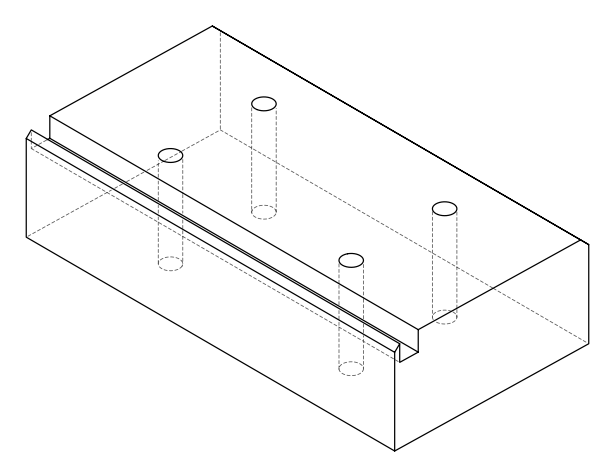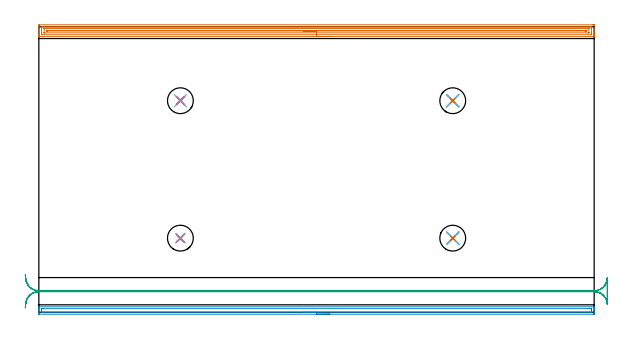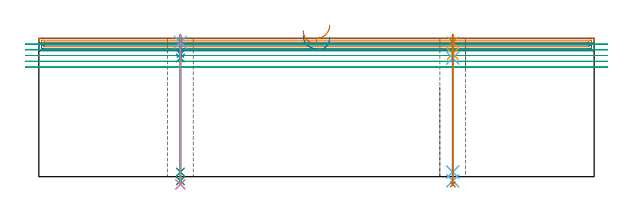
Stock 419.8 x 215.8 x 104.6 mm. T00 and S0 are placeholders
(PLAN: 19 operations, 14 tool changes, 34.2 min)
(1 AREA_MILL | FG_CHAMFER_SURFACE | UGT0205_001 | 13.6 min | 16627 mm3)
(2 AREA_MILL_1 | FG_CHAMFER_SURFACE_1 | UGT0205_001 | 6.91 min | 18154 mm3)
(3 MILL_RECTANGULAR_SLOT | SLOT_RECTANGULAR | UGT0201_104 | Follow Part, ap 5, ae 75% | 9.33 min | 184785 mm3)
(4 SPOT_DRILL | STEP1HOLE | NXT0321_9005460120000 | 0.05 min | 183 mm3)
(5 SPOT_DRILL_1 | STEP1HOLE_1 | NXT0321_9005460120000 | 0.05 min | 183 mm3)
(6 SPOT_DRILL_2 | STEP1HOLE_2 | NXT0321_9005460120000 | 0.05 min | 182 mm3)
(7 SPOT_DRILL_3 | STEP1HOLE_3 | NXT0321_9005460120000 | 0.05 min | 182 mm3)
(8 DRILL_BLIND_HOLE_INTO_CENTER | STEP1HOLE | UGT0301_198 | 0.06 min | 398 mm3)
(9 GUN_DRILL_THROUGH_HOLE | STEP1HOLE | UGT0307_003 | 0.52 min | 3587 mm3)
(10 SPADE_DRILL_TO_ENLARGE_THROUGH_HOLE | STEP1HOLE | UGT0306_010 | 0.45 min | 27024 mm3)
(11 DRILL_BLIND_HOLE_INTO_CENTER_1 | STEP1HOLE_1 | UGT0301_198 | 0.06 min | 398 mm3)
(12 GUN_DRILL_THROUGH_HOLE_1 | STEP1HOLE_1 | UGT0307_003 | 0.52 min | 3588 mm3)
(13 SPADE_DRILL_TO_ENLARGE_THROUGH_HOLE_1 | STEP1HOLE_1 | UGT0306_010 | 0.45 min | 27016 mm3)
(14 DRILL_BLIND_HOLE_INTO_CENTER_2 | STEP1HOLE_2 | UGT0301_198 | 0.06 min | 403 mm3)
(15 GUN_DRILL_THROUGH_HOLE_2 | STEP1HOLE_2 | UGT0307_003 | 0.52 min | 3587 mm3)
(16 SPADE_DRILL_TO_ENLARGE_THROUGH_HOLE_2 | STEP1HOLE_2 | UGT0306_010 | 0.45 min | 27023 mm3)
(17 DRILL_BLIND_HOLE_INTO_CENTER_3 | STEP1HOLE_3 | UGT0301_198 | 0.06 min | 396 mm3)
(18 GUN_DRILL_THROUGH_HOLE_3 | STEP1HOLE_3 | UGT0307_003 | 0.52 min | 3593 mm3)
(19 SPADE_DRILL_TO_ENLARGE_THROUGH_HOLE_3 | STEP1HOLE_3 | UGT0306_010 | 0.45 min | 27020 mm3)
(TOOL UGT0205_001 | Chamfer Mill 20 x 3 x 45 deg. | D20 FL50 Z2)
(TOOL UGT0201_104 | End Mill 20 mm | D20 FL22 Z2)
(TOOL NXT0321_9005460120000 | NC Spot Drill, 142deg, 12mm, Carbide, Uncoated | D12 PA142 FL30 Z2)
(TOOL UGT0301_198 | Twist Drill 7.9 mm | D7.9 PA118 FL73 Z2)
(TOOL UGT0307_003 | Gun Drill 7 mm | D7 PA130 FL24 Z1)
(TOOL UGT0306_010 | Spade Drill 19.5mm | D19.5 PA132 FL10 Z2)
(OP 1 AREA_MILL)
G17 G21 G94 G90
T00 M6
G54
G17 G0 G90 X219.9 Y208.4 S1061 M3
G43 Z114.6 H0
G94 G1 X219.862 Z113.728 F250.
X219.748 Z112.864
X219.559 Z112.012
X219.297 Z111.18
X218.963 Z110.374
X218.56 Z109.6
X218.092 Z108.864
X217.56 Z108.172
X216.971 Z107.529
X216.328 Z106.94
X215.636 Z106.408
X214.9 Z105.94
X214.126 Z105.537
X213.32 Z105.203
X212.488 Z104.941
X211.636 Z104.752
X210.772 Z104.638
X209.9 Z104.6
X0.184
X0.007 Y208.403 Z104.588
X0. Y208.414 Z104.577
Y208.792 Z104.208
Y209.031 Z103.969
Y209.759 Z103.236
Y211.006 Z101.991
Y212.408 Z100.587
Y216.565 Z96.433
X0.003 Y216.824 Z96.173
X0.009 Y217.292 Z95.706
X0.155 Y217.295 Z95.703
X0.631 Y217.3 Z95.7
X418.687
X419.169 Y217.299 Z95.701
X419.645 Y217.295 Z95.703
X419.791 Y217.292 Z95.706
X419.8 Y216.824 Z96.173
Y211.525 Z101.47
Y210.123 Z102.873
Y209.759 Z103.236
Y209.031 Z103.969
Y208.792 Z104.208
X419.793 Y208.413 Z104.578
X419.791 Y208.403 Z104.588
X419.616 Y208.4 Z104.6
X209.9
Y209.814 Z103.186
X2.363 Y209.815 Z103.185
X2.031 Y209.821 Z103.179
X2.01 Y209.929 Z103.071
X2.003 Y210.171 Z102.829
X2.001 Y210.642 Z102.358
X2. Y211.057 Z101.943
Y214.59 Z98.41
X2.001 Y215.058 Z97.942
X2.003 Y215.47 Z97.53
X2.011 Y215.879 Z97.121
X2.42 Y215.885 Z97.115
X2.476
X417.437
X417.769 Y215.879 Z97.121
X417.79 Y215.771 Z97.229
X417.797 Y215.529 Z97.471
X417.799 Y215.058 Z97.942
X417.8 Y214.643 Z98.357
Y211.11 Z101.89
X417.799 Y210.642 Z102.358
X417.797 Y210.23 Z102.77
X417.789 Y209.821 Z103.179
X417.38 Y209.815 Z103.185
X417.324
X209.9 Y209.814 Z103.186
Y211.228 Z101.772
X4.209 Y211.229 Z101.771
X4.109 Y211.23 Z101.77
X4.03 Y211.233 Z101.767
X4.012 Y211.235 Z101.765
X4.009 Y211.261 Z101.739
X4.005 Y211.319 Z101.681
X4.001 Y211.525 Z101.475
Y214.175 Z98.825
X4.002 Y214.379 Z98.621
X4.008 Y214.449 Z98.551
X4.012 Y214.465 Z98.535
X4.022 Y214.467 Z98.533
X4.059 Y214.469 Z98.531
X4.209 Y214.471 Z98.529
X415.591
X415.691 Y214.47 Z98.53
X415.77 Y214.467 Z98.533
X415.788 Y214.465 Z98.535
X415.791 Y214.439 Z98.561
X415.795 Y214.381 Z98.619
X415.799 Y214.175 Z98.825
Y211.525 Z101.475
X415.798 Y211.321 Z101.679
X415.792 Y211.251 Z101.749
X415.788 Y211.235 Z101.765
X415.778 Y211.233 Z101.767
X415.741 Y211.231 Z101.769
X415.591 Y211.229 Z101.771
X209.9 Y211.228 Z101.772
Y212.643 Z100.357
X6.654
X6.235 Y212.646 Z100.354
X6.026 Y212.649 Z100.351
X6.009 Y212.651 Z100.349
X6.006 Y212.659 Z100.341
X6.003 Y212.685 Z100.315
X6.001 Y212.74 Z100.26
X6. Y212.85 Z100.15
X6.001 Y212.96 Z100.04
X6.003 Y213.014 Z99.986
X6.006 Y213.041 Z99.959
X6.009 Y213.049 Z99.951
X6.026 Y213.051 Z99.949
X6.236 Y213.056 Z99.944
X6.472 Y213.057 Z99.943
X6.892
X413.146
X413.565 Y213.054 Z99.946
X413.774 Y213.051 Z99.949
X413.791 Y213.049 Z99.951
X413.794 Y213.041 Z99.959
X413.797 Y213.015 Z99.986
X413.799 Y212.96 Z100.04
X413.8 Y212.85 Z100.15
X413.799 Y212.74 Z100.26
X413.797 Y212.685 Z100.315
X413.794 Y212.659 Z100.341
X413.791 Y212.651 Z100.349
X413.774 Y212.649 Z100.351
X413.563 Y212.645 Z100.355
X413.146 Y212.643 Z100.357
X412.908
X209.9
X209.028 Z100.395
X208.164 Z100.509
X207.312 Z100.698
X206.48 Z100.96
X205.674 Z101.294
X204.9 Z101.697
X204.164 Z102.166
X203.472 Z102.697
X202.829 Z103.286
X202.24 Z103.929
X201.708 Z104.622
X201.24 Z105.357
X200.837 Z106.131
X200.503 Z106.937
X200.241 Z107.769
X200.052 Z108.621
X199.938 Z109.486
X199.9 Z110.357
G0 Z114.6
M5
M2
(OP 2 AREA_MILL_1)
G17 G21 G94 G90
T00 M6
G54
G17 G0 G90 X219.9 Y-1.5 S1061 M3
G43 Z114.6 H0
Z105.3
G94 G1 X219.862 Z104.428 F250.
X219.748 Z103.564
X219.559 Z102.712
X219.297 Z101.88
X218.963 Z101.074
X218.56 Z100.3
X218.092 Z99.564
X217.56 Z98.872
X216.971 Z98.229
X216.328 Z97.64
X215.636 Z97.108
X214.9 Z96.64
X214.126 Z96.237
X213.32 Z95.903
X212.488 Z95.641
X211.637 Z95.452
X210.772 Z95.338
X209.9 Z95.3
X0.632
X0.061 Y-1.494 Z95.303
X0.008 Y-1.491 Z95.305
X0. Y-0.926 Z95.871
Y0.855 Z97.65
Y2.268 Z99.065
Y2.635 Z99.431
Y3.369 Z100.169
Y3.627 Z100.426
X0.007 Y4.049 Z100.84
X0.01 Y4.097 Z100.888
X0.184 Y4.1 Z100.9
X419.616
X419.79 Y4.097 Z100.888
X419.793 Y4.049 Z100.84
X419.8 Y3.626 Z100.426
Y3.369 Z100.169
Y2.635 Z99.431
Y1.378 Z98.175
Y-0.035 Z96.76
Y-0.664 Z96.132
X419.798 Y-0.926 Z95.871
X419.792 Y-1.491 Z95.305
X419.739 Y-1.494 Z95.303
X419.169 Y-1.5 Z95.3
X209.9
Y-0.086 Z96.714
X3.314
X2.467 Y-0.082 Z96.718
X2.42 Y-0.079 Z96.721
X2.01 Y-0.035 Z96.765
X2.003 Y0.38 Z97.18
X2.001 Y0.855 Z97.655
X2. Y1.273 Z98.073
X2.001 Y1.745 Z98.545
X2.003 Y2.161 Z98.961
X2.01 Y2.635 Z99.435
X2.376 Y2.679 Z99.479
X2.42 Y2.682 Z99.482
X3.264 Y2.686 Z99.486
X3.314
X416.486
X417.333 Y2.682 Z99.482
X417.38 Y2.679 Z99.479
X417.79 Y2.635 Z99.435
X417.797 Y2.22 Z99.02
X417.799 Y1.745 Z98.545
X417.8 Y1.327 Z98.127
X417.799 Y0.855 Z97.655
X417.798 Y0.439 Z97.239
X417.79 Y-0.035 Z96.765
X417.424 Y-0.079 Z96.721
X417.38 Y-0.082 Z96.718
X416.536 Y-0.086 Z96.714
X416.486
X209.9
X209.028 Z96.752
X208.164 Z96.866
X207.312 Z97.055
X206.48 Z97.317
X205.674 Z97.651
X204.9 Z98.054
X204.164 Z98.523
X203.472 Z99.054
X202.829 Z99.643
X202.24 Z100.286
X201.709 Z100.978
X201.24 Z101.714
X200.837 Z102.488
X200.503 Z103.294
X200.241 Z104.126
X200.052 Z104.978
X199.938 Z105.843
X199.9 Z106.714
G0 Z114.6
M5
M2
(OP 3 MILL_RECTANGULAR_SLOT)
G17 G21 G94 G90
T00 M6
G54
G17 G0 G90 X-10.202 Y3.383 S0 M3
G43 Z114.6 H0
Z100.26
G94 G1 X-9.97 Y6.374 F250.
G2 X0. Y15.6 R10. F500.
G1 X419.8
G2 X429.79 Y6.047 R10.
G1 X429.8
Y25.753
X429.79
G2 X419.8 Y16.2 R10.
G1 X0.
G2 X-9.97 Y25.426 R10.
G1 X-10.202 Y28.417 F250.
G0 Y3.383 Z95.92
G1 X-9.97 Y6.374
G2 X0. Y15.6 R10. F500.
G1 X419.8
G2 X429.79 Y6.047 R10.
G1 X429.8
Y25.753
X429.79
G2 X419.8 Y16.2 R10.
G1 X0.
G2 X-9.97 Y25.426 R10.
G1 X-10.202 Y28.417 F250.
G0 Y3.383 Z91.58
G1 X-9.97 Y6.374
G2 X0. Y15.6 R10. F500.
G1 X419.8
G2 X429.79 Y6.047 R10.
G1 X429.8
Y25.753
X429.79
G2 X419.8 Y16.2 R10.
G1 X0.
G2 X-9.97 Y25.426 R10.
G1 X-10.202 Y28.417 F250.
G0 Y3.383 Z87.24
G1 X-9.97 Y6.374
G2 X0. Y15.6 R10. F500.
G1 X419.8
G2 X429.79 Y6.047 R10.
G1 X429.8
Y25.753
X429.79
G2 X419.8 Y16.2 R10.
G1 X0.
G2 X-9.97 Y25.426 R10.
G1 X-10.202 Y28.417 F250.
G0 Y3.383 Z82.9
G1 X-9.97 Y6.374
G2 X0. Y15.6 R10. F500.
G1 X419.8
G2 X429.79 Y6.047 R10.
G1 X429.8
Y25.753
X429.79
G2 X419.8 Y16.2 R10.
G1 X0.
G2 X-9.97 Y25.426 R10.
G1 X-10.202 Y28.417 F250.
G0 Z114.6
M5
M2
(OP 4 SPOT_DRILL)
G17 G21 G94 G90
T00 M6
G54
G17 G0 G90 X107. Y56. S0 M3
G43 Z114.6 H0
G94 G81 G98 Z101.6 F250. R107.6
G80
M5
M2
(OP 5 SPOT_DRILL_1)
G17 G21 G94 G90
T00 M6
G54
G17 G0 G90 X312.9 Y56. S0 M3
G43 Z114.6 H0
G94 G81 G98 Z101.6 F250. R107.6
G80
M5
M2
(OP 6 SPOT_DRILL_2)
G17 G21 G94 G90
T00 M6
G54
G17 G0 G90 X107. Y159.9 S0 M3
G43 Z114.6 H0
G94 G81 G98 Z101.6 F250. R107.6
G80
M5
M2
(OP 7 SPOT_DRILL_3)
G17 G21 G94 G90
T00 M6
G54
G17 G0 G90 X312.9 Y159.9 S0 M3
G43 Z114.6 H0
G94 G81 G98 Z101.6 F250. R107.6
G80
M5
M2
(OP 8 DRILL_BLIND_HOLE_INTO_CENTER)
G17 G21 G94 G90
T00 M6
G54
G17 G0 G90 X107. Y56. S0 M3
G43 Z114.6 H0
G94 G81 G98 Z92.75 F250. R106.6
G80
M5
M2
(OP 9 GUN_DRILL_THROUGH_HOLE)
G17 G21 G94 G90
T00 M6
G54
G17 G0 G90 X107. Y56. M8
G43 Z114.6 H0
Z105.143
S716 M3
G94 G1 Z89.721 F125. M26
G4 X.084
Z3.5 F250.
G4 X.084
Z-3.132 F125.
G4 X.084
M5
M9
G0 Z105.143
Z114.6
M2
(OP 10 SPADE_DRILL_TO_ENLARGE_THROUGH_HOLE)
G17 G21 G94 G90
T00 M6
G54
G17 G0 G90 X107. Y56. S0 M3
G43 Z114.6 H0
G94 G73 G98 Z-5.841 F250. Q18.407 R106.6
G80
M5
M2
(OP 11 DRILL_BLIND_HOLE_INTO_CENTER_1)
G17 G21 G94 G90
T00 M6
G54
G17 G0 G90 X312.9 Y56. S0 M3
G43 Z114.6 H0
G94 G81 G98 Z92.75 F250. R106.6
G80
M5
M2
(OP 12 GUN_DRILL_THROUGH_HOLE_1)
G17 G21 G94 G90
T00 M6
G54
G17 G0 G90 X312.9 Y56. M8
G43 Z114.6 H0
Z105.143
S716 M3
G94 G1 Z89.721 F125. M26
G4 X.084
Z3.5 F250.
G4 X.084
Z-3.132 F125.
G4 X.084
M5
M9
G0 Z105.143
Z114.6
M2
(OP 13 SPADE_DRILL_TO_ENLARGE_THROUGH_HOLE_1)
G17 G21 G94 G90
T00 M6
G54
G17 G0 G90 X312.9 Y56. S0 M3
G43 Z114.6 H0
G94 G73 G98 Z-5.841 F250. Q18.407 R106.6
G80
M5
M2
(OP 14 DRILL_BLIND_HOLE_INTO_CENTER_2)
G17 G21 G94 G90
T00 M6
G54
G17 G0 G90 X107. Y159.9 S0 M3
G43 Z114.6 H0
G94 G81 G98 Z92.75 F250. R106.6
G80
M5
M2
(OP 15 GUN_DRILL_THROUGH_HOLE_2)
G17 G21 G94 G90
T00 M6
G54
G17 G0 G90 X107. Y159.9 M8
G43 Z114.6 H0
Z105.143
S716 M3
G94 G1 Z89.721 F125. M26
G4 X.084
Z3.5 F250.
G4 X.084
Z-3.132 F125.
G4 X.084
M5
M9
G0 Z105.143
Z114.6
M2
(OP 16 SPADE_DRILL_TO_ENLARGE_THROUGH_HOLE_2)
G17 G21 G94 G90
T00 M6
G54
G17 G0 G90 X107. Y159.9 S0 M3
G43 Z114.6 H0
G94 G73 G98 Z-5.841 F250. Q18.407 R106.6
G80
M5
M2
(OP 17 DRILL_BLIND_HOLE_INTO_CENTER_3)
G17 G21 G94 G90
T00 M6
G54
G17 G0 G90 X312.9 Y159.9 S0 M3
G43 Z114.6 H0
G94 G81 G98 Z92.75 F250. R106.6
G80
M5
M2
(OP 18 GUN_DRILL_THROUGH_HOLE_3)
G17 G21 G94 G90
T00 M6
G54
G17 G0 G90 X312.9 Y159.9 M8
G43 Z114.6 H0
Z105.143
S716 M3
G94 G1 Z89.721 F125. M26
G4 X.084
Z3.5 F250.
G4 X.084
Z-3.132 F125.
G4 X.084
M5
M9
G0 Z105.143
Z114.6
M2
(OP 19 SPADE_DRILL_TO_ENLARGE_THROUGH_HOLE_3)
G17 G21 G94 G90
T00 M6
G54
G17 G0 G90 X312.9 Y159.9 S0 M3
G43 Z114.6 H0
G94 G73 G98 Z-5.841 F250. Q18.407 R106.6
G80
M5
M2
